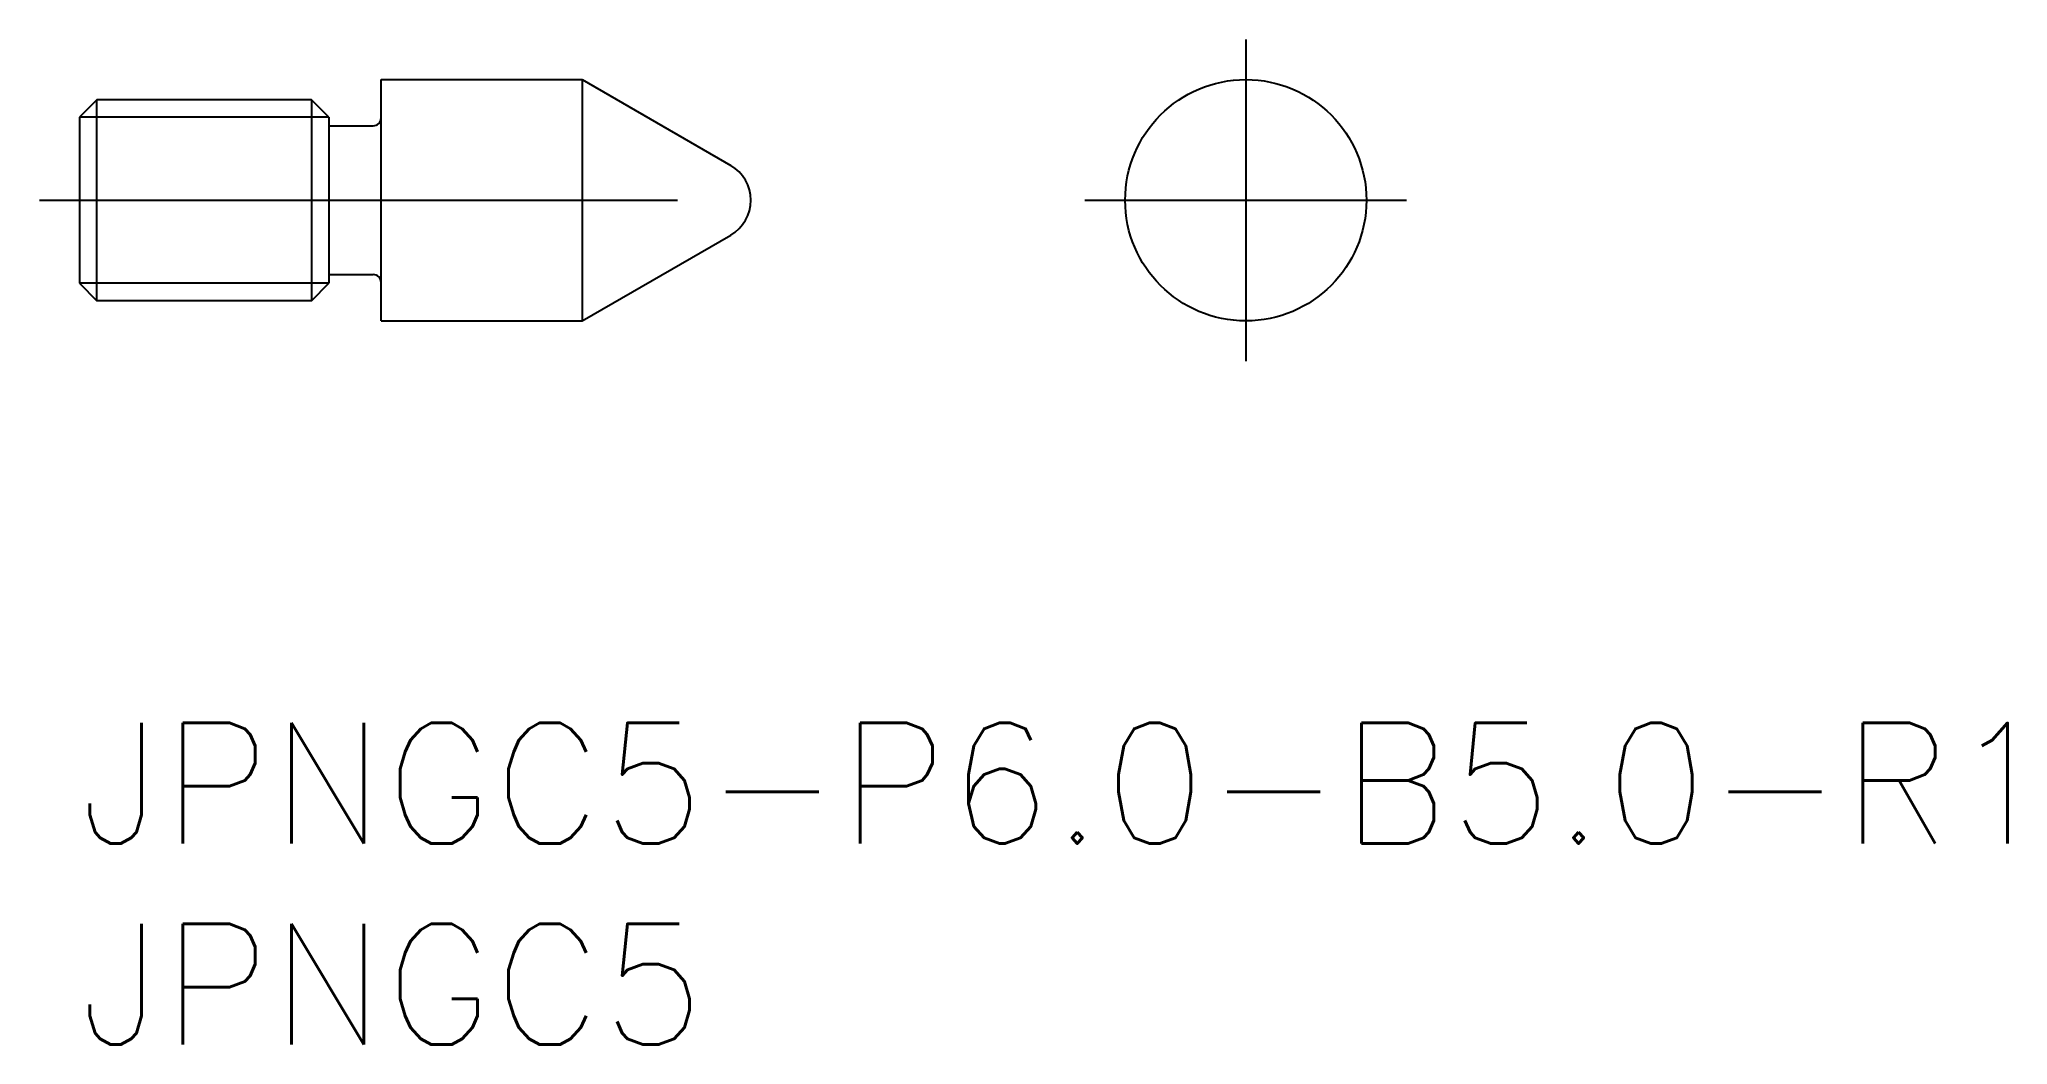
# Model space of a CAD drawing. Extents: x -1 to 48, y -8 to 17.
import ezdxf

# ---------------------------------------------------------------- set-up
doc = ezdxf.new("R2010")
doc.units = 0
doc.header["$LTSCALE"] = 0.5
doc.linetypes.add('CENTER', pattern=[50.8, 31.75, -6.35, 6.35, -6.35])
for name, color, linetype in [('MSM_CENTER', 1, 'CENTER'), ('MSM_CONTINUOUS', 7, 'CONTINUOUS'), ('MSM_NARROW', 5, 'CONTINUOUS'), ('MSM_PART_NUMBER', 7, 'CONTINUOUS')]:
    doc.layers.add(name, color=color, linetype=linetype)
doc.styles.get("Standard").update_dxf_attribs({"font": 'txt.shx', "height": 3, "bigfont": 'bigfont.shx'})

# ---------------------------------------------------------------- blocks, each defined once
blk = doc.blocks.new('*U2')
at = {"layer": 'MSM_PART_NUMBER'}
blk.add_text('JPNGC5-P6.0-B5.0-R1', height=3, dxfattribs=at).set_placement((0, -3))
blk = doc.blocks.new('*U3')
at = {"layer": 'MSM_PART_NUMBER'}
blk.add_text('JPNGC5', height=3, dxfattribs=at).set_placement((0, -8))

msp = doc.modelspace()

# ---------------------------------------------------------------- linework, layer by layer
at = {"layer": 'MSM_CENTER'}
for p, q in [((29.008, 17), (29.008, 9)), ((-1, 13), (17.696, 13)), ((25.008, 13), (33.008, 13))]:
    msp.add_line(p, q, dxfattribs=at)
at = {"layer": 'MSM_CONTINUOUS'}
for p, q in [((7.5, 16), (12.5, 16)), ((7.5, 10), (7.5, 16)), ((12.5, 16), (12.5, 10)), ((12.5, 16), (16.196, 13.866)), ((0.433, 15.5), (0, 15.067)), ((5.767, 15.5), (0.433, 15.5)), ((0.433, 10.5), (0.433, 15.5)), ((5.767, 15.5), (5.767, 10.5)), ((6.2, 15.067), (5.767, 15.5)), ((0, 15.067), (0, 10.933)), ((6.2, 15.067), (6.2, 10.933)), ((6.2, 14.85), (7.3, 14.85)), ((12.5, 10), (16.196, 12.134)), ((0, 10.933), (0.433, 10.5)), ((5.767, 10.5), (6.2, 10.933)), ((6.2, 11.15), (7.3, 11.15)), ((5.767, 10.5), (0.433, 10.5)), ((7.5, 10), (12.5, 10))]:
    msp.add_line(p, q, dxfattribs=at)
msp.add_circle((29.008, 13), 3, dxfattribs=at)
for centre, radius, start, end in [((7.3, 15.05), 0.2, 270, 0), ((15.696, 13), 1, 300, 60), ((7.3, 10.95), 0.2, 0, 90)]:
    msp.add_arc(centre, radius, start, end, dxfattribs=at)
at = {"layer": 'MSM_NARROW'}
for p, q in [((6.2, 15.067), (0, 15.067)), ((6.2, 10.933), (0, 10.933))]:
    msp.add_line(p, q, dxfattribs=at)

# ---------------------------------------------------------------- block references
at = {"layer": 'MSM_CONTINUOUS'}
for name in ['*U2', '*U3']:
    msp.add_blockref(name, (0, 0), dxfattribs=at)

doc.saveas('drawing.dxf')
